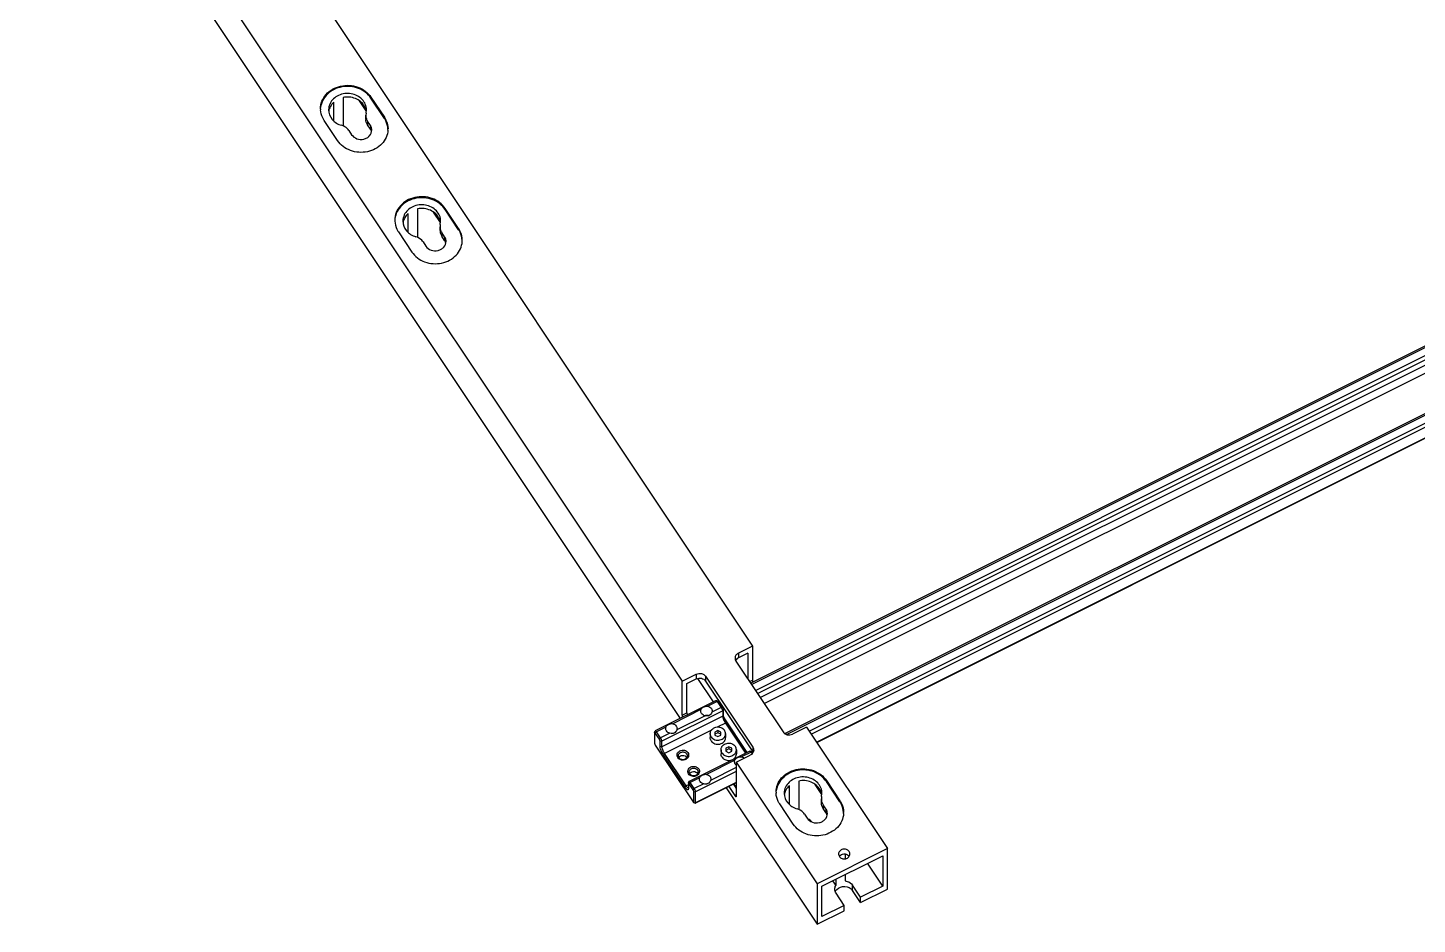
# Model space of a CAD drawing. Header units: millimetres. Extents: x 1409 to 26878, y 589 to 5187.
# Drawn here: x 4952.1 to 5209.5, y 1144.1 to 1310 of the extents above; entities that cross this region are included whole.
import ezdxf

# ---------------------------------------------------------------- set-up
doc = ezdxf.new("R2010")
doc.units = ezdxf.units.MM
doc.layers.add('02___PRT_ALL_AXES', color=7, linetype='Continuous')

msp = doc.modelspace()

# ---------------------------------------------------------------- linework, layer by layer
at = {"color": 7, "linetype": 'Continuous'}
for p, q in [((4966.9557, 1374.6153), (5086.3307, 1195.5528)), ((4953.9653, 1368.1201), (5073.3403, 1189.0576)), ((4952.1198, 1363.3884), (5072.9358, 1182.1644)), ((5085.9956, 1188.6943), (5325.1146, 1308.2538)), ((5087.2751, 1186.775), (5326.3382, 1306.3066)), ((5087.7751, 1186.025), (5326.3382, 1305.3066)), ((5088.5251, 1184.9), (5324.2531, 1302.764)), ((5010.5245, 1297.1288), (5010.5245, 1291.8564)), ((5015.6657, 1297.2203), (5015.6657, 1297.0203)), ((5015.6657, 1297.2203), (5018.1657, 1293.4703)), ((5018.1657, 1293.2703), (5015.6657, 1297.0203)), ((5092.3216, 1179.3573), (5331.3646, 1298.8788)), ((5008.7924, 1292.8319), (5008.7924, 1296.2628)), ((5014.7854, 1294.6387), (5013.5527, 1296.4878)), ((5014.7664, 1294.2556), (5014.8349, 1294.8552)), ((5097.2057, 1179.2403), (5328.8585, 1295.0667)), ((5009.5054, 1289.1402), (5007.0054, 1292.8902)), ((5014.7664, 1294.2556), (5014.717, 1293.8273)), ((5014.717, 1293.1523), (5014.717, 1293.8273)), ((5015.5676, 1291.9713), (5015.0519, 1292.7448)), ((5015.0519, 1292.7448), (5015.0519, 1292.0698)), ((5015.5676, 1291.2963), (5015.0519, 1292.0698)), ((5015.5676, 1291.9713), (5015.5676, 1291.2963)), ((5018.1657, 1293.4703), (5018.1657, 1293.2703)), ((5098.2057, 1177.7403), (5328.8585, 1293.0667)), ((5098.2352, 1177.6961), (5328.8585, 1293.0077)), ((5011.5878, 1291.0127), (5012.1035, 1290.2392)), ((5024.2745, 1276.5038), (5024.2745, 1271.2314)), ((5029.4157, 1276.5953), (5029.4157, 1276.3953)), ((5031.9157, 1272.8453), (5029.4157, 1276.5953)), ((5031.9157, 1272.6453), (5029.4157, 1276.3953)), ((5022.5424, 1272.2069), (5022.5424, 1275.6378)), ((5028.5565, 1273.9821), (5027.2895, 1275.8827)), ((5028.5164, 1273.6306), (5028.5849, 1274.2302)), ((5020.7554, 1272.2652), (5023.2554, 1268.5152)), ((5028.5164, 1273.6306), (5028.467, 1273.2023)), ((5028.467, 1272.5273), (5028.467, 1273.2023)), ((5029.3176, 1271.3463), (5028.8019, 1272.1198)), ((5028.8019, 1272.1198), (5028.8019, 1271.4448)), ((5029.3176, 1270.6713), (5028.8019, 1271.4448)), ((5029.3176, 1271.3463), (5029.3176, 1270.6713)), ((5031.9157, 1272.8453), (5031.9157, 1272.6453)), ((5025.3378, 1270.3877), (5025.8535, 1269.6142)), ((5086.3307, 1195.5528), (5083.7326, 1194.2538)), ((5083.7326, 1194.2538), (5083.7326, 1193.3788)), ((5085.4647, 1194.2448), (5083.7326, 1193.3788)), ((5085.4647, 1194.2448), (5085.4647, 1189.4906)), ((5086.3307, 1195.5528), (5086.3307, 1189.2278)), ((5083.2751, 1192.775), (5092.0251, 1179.65)), ((5073.3403, 1189.0576), (5075.9384, 1190.3567)), ((5073.3403, 1182.7326), (5073.3403, 1189.0576)), ((5074.2064, 1188.6156), (5075.9384, 1189.4817)), ((5075.9384, 1190.3567), (5075.9384, 1189.4817)), ((5076.1821, 1189.5533), (5079.065, 1185.229)), ((5077.6459, 1189.9604), (5086.3959, 1176.8354)), ((5077.6459, 1189.9604), (5077.6459, 1189.0854)), ((5077.6459, 1189.0854), (5086.3959, 1175.9604)), ((5085.8126, 1188.9688), (5086.3307, 1189.2278)), ((5074.2064, 1183.1656), (5074.2064, 1188.6156)), ((5079.5964, 1185.4947), (5068.338, 1179.8655)), ((5079.82, 1185.2975), (5078.0748, 1184.4249)), ((5080.57, 1184.1725), (5078.8248, 1183.2999)), ((5079.9429, 1185.3789), (5079.6328, 1185.4939)), ((5080.0365, 1185.2807), (5079.82, 1185.2975)), ((5079.82, 1185.2975), (5080.57, 1184.1725)), ((5080.0365, 1185.2807), (5080.7865, 1184.1557)), ((5080.7865, 1184.1557), (5080.57, 1184.1725)), ((5080.9115, 1183.8432), (5080.82, 1183.5475)), ((5080.9115, 1183.8432), (5080.9115, 1182.8432)), ((5080.82, 1183.5475), (5069.5617, 1177.9183)), ((5080.82, 1182.5475), (5069.5617, 1176.9183)), ((5073.3403, 1182.7326), (5074.2064, 1183.1656)), ((5074.2778, 1182.8834), (5074.3019, 1182.8474)), ((5081.32, 1181.2975), (5079.8919, 1180.5834)), ((5080.82, 1183.5475), (5080.82, 1182.5475)), ((5080.9115, 1182.8432), (5080.82, 1182.5475)), ((5081.047, 1182.256), (5085.315, 1175.854)), ((5081.5365, 1181.2807), (5081.32, 1181.2975)), ((5081.32, 1181.2975), (5085.0405, 1175.7167)), ((5081.5365, 1181.2807), (5085.1945, 1175.7937)), ((5068.2227, 1179.5188), (5068.2201, 1179.4975)), ((5068.2201, 1179.4975), (5068.2201, 1177.4975)), ((5068.2227, 1179.5188), (5068.3168, 1179.8359)), ((5068.3451, 1179.435), (5068.5617, 1179.6683)), ((5069.0951, 1178.31), (5068.3451, 1179.435)), ((5070.3068, 1180.5409), (5068.5617, 1179.6683)), ((5069.3117, 1178.5433), (5068.5617, 1179.6683)), ((5071.0568, 1179.4159), (5069.3117, 1178.5433)), ((5078.7349, 1180.0049), (5070.0617, 1175.6683)), ((5079.9384, 1179.9153), (5079.3798, 1179.636)), ((5079.3798, 1179.636), (5079.3798, 1179.0774)), ((5079.9384, 1179.5153), (5079.3798, 1179.236)), ((5079.3798, 1179.0774), (5079.9384, 1178.7981)), ((5080.497, 1179.636), (5079.9384, 1179.9153)), ((5079.9384, 1179.9153), (5079.9384, 1179.5153)), ((5080.497, 1179.236), (5079.9384, 1179.5153)), ((5079.9384, 1178.7981), (5080.497, 1179.0774)), ((5080.497, 1179.0774), (5080.497, 1179.636)), ((5096.3307, 1180.5528), (5093.7326, 1179.2538)), ((5096.3307, 1180.5528), (5111.3307, 1158.0528)), ((5068.3451, 1177.185), (5075.3451, 1166.685)), ((5069.0951, 1178.31), (5069.3117, 1178.5433)), ((5069.2201, 1177.9975), (5069.5617, 1177.9183)), ((5069.2201, 1176.9975), (5069.2201, 1177.9975)), ((5069.2201, 1176.9975), (5069.5617, 1176.9183)), ((5069.5617, 1176.9183), (5069.5617, 1177.9183)), ((5085.8464, 1176.1197), (5074.588, 1170.4905)), ((5081.9384, 1176.9153), (5081.3798, 1176.636)), ((5081.3798, 1176.636), (5081.3798, 1176.0774)), ((5081.9384, 1176.5153), (5081.3798, 1176.236)), ((5081.3798, 1176.0774), (5081.9384, 1175.7981)), ((5082.497, 1176.636), (5081.9384, 1176.9153)), ((5081.9384, 1176.9153), (5081.9384, 1176.5153)), ((5082.497, 1176.236), (5081.9384, 1176.5153)), ((5081.9384, 1175.7981), (5082.497, 1176.0774)), ((5082.497, 1176.0774), (5082.497, 1176.636)), ((5086.1929, 1176.0039), (5085.8828, 1176.1189)), ((5086.3959, 1176.8354), (5086.3959, 1175.9604)), ((5069.8451, 1175.435), (5070.0617, 1175.6683)), ((5073.8451, 1169.435), (5069.8451, 1175.435)), ((5074.0617, 1169.6683), (5070.0617, 1175.6683)), ((5083.3403, 1174.0576), (5085.9384, 1175.3567)), ((5083.3403, 1174.0576), (5098.3403, 1151.5576)), ((5083.3403, 1174.0576), (5083.3403, 1167.7326)), ((5086.07, 1175.9225), (5084.3248, 1175.0499)), ((5086.2865, 1175.9057), (5086.07, 1175.9225)), ((5086.07, 1175.9225), (5086.2762, 1175.6132)), ((5086.2865, 1175.9057), (5086.3796, 1175.766)), ((5076.5568, 1171.1659), (5074.8117, 1170.2933)), ((5083.3403, 1172.3076), (5075.8117, 1168.5433)), ((5073.8451, 1169.435), (5074.0617, 1169.6683)), ((5074.4701, 1169.8725), (5074.0617, 1169.6683)), ((5074.4701, 1169.1225), (5074.4574, 1169.016)), ((5074.4727, 1170.1438), (5074.4701, 1170.1225)), ((5074.4701, 1170.1225), (5074.4701, 1169.1225)), ((5074.4727, 1170.1438), (5074.5668, 1170.4609)), ((5074.5951, 1170.06), (5074.8117, 1170.2933)), ((5075.3451, 1168.935), (5074.5951, 1170.06)), ((5075.5617, 1169.1683), (5074.8117, 1170.2933)), ((5075.3451, 1168.935), (5075.5617, 1169.1683)), ((5075.4701, 1168.6225), (5075.8117, 1168.5433)), ((5075.4701, 1166.6225), (5075.4701, 1168.6225)), ((5077.3068, 1170.0409), (5075.5617, 1169.1683)), ((5083.3403, 1170.2486), (5075.7853, 1166.4711)), ((5083.3403, 1170.3076), (5075.8117, 1166.5433)), ((5075.8117, 1166.5433), (5075.8117, 1168.5433)), ((5081.4948, 1169.3259), (5098.3403, 1144.0576)), ((5081.9573, 1169.5571), (5083.0903, 1167.8576)), ((5082.8234, 1169.9901), (5083.3403, 1169.2147)), ((5082.8609, 1170.0089), (5083.3403, 1169.2897)), ((5093.1674, 1166.2694), (5093.1674, 1169.7003)), ((5094.8995, 1170.5663), (5094.8995, 1165.2939)), ((5099.1604, 1168.0762), (5097.9277, 1169.9253)), ((5075.4387, 1166.5868), (5075.7488, 1166.4718)), ((5075.4701, 1166.6225), (5075.8117, 1166.5433)), ((5083.3403, 1167.9826), (5083.0903, 1167.8576)), ((5083.3403, 1167.7326), (5083.3139, 1167.6605)), ((5111.3307, 1158.0528), (5098.3403, 1151.5576)), ((5111.3307, 1150.5528), (5111.3307, 1158.0528)), ((5099.2064, 1151.1156), (5110.4647, 1156.7448)), ((5103.4835, 1157.0786), (5103.4835, 1156.1758)), ((5110.4647, 1156.7448), (5110.4647, 1151.1198)), ((5103.4835, 1153.2542), (5103.4835, 1152.0653)), ((5110.4647, 1151.1198), (5107.6522, 1155.3386)), ((5098.3403, 1151.5576), (5098.3403, 1144.0576)), ((5099.2064, 1145.4906), (5099.2064, 1151.1156)), ((5101.157, 1152.091), (5101.7514, 1151.1993)), ((5101.7514, 1152.3882), (5101.7514, 1151.1993)), ((5106.3511, 1149.063), (5104.8511, 1151.313)), ((5104.8511, 1150.313), (5104.8511, 1151.313)), ((5106.3511, 1148.063), (5104.8511, 1150.313)), ((5110.4647, 1151.1198), (5106.3511, 1149.063)), ((5106.3511, 1148.063), (5111.3307, 1150.5528)), ((5103.32, 1147.5475), (5101.82, 1149.7975)), ((5106.3511, 1148.063), (5106.3511, 1149.063)), ((5098.3403, 1144.0576), (5103.32, 1146.5475)), ((5103.32, 1147.5475), (5099.2064, 1145.4906)), ((5103.32, 1146.5475), (5103.32, 1147.5475))]:
    msp.add_line(p, q, dxfattribs=at)
for centre, radius, start, end in [((5010.0871, 1295.0554), 3.7516, 180.003287, 183.016956), ((5012.1862, 1294.1784), 2.6494, 8.889045, 14.040323), ((5016.5901, 1293.1517), 1.8731, 179.980062, 182.732276), ((5014.202, 1290.3854), 1.6414, 23.795461, 33.70389), ((5014.2662, 1290.4134), 1.5715, 13.076667, 23.804619), ((5014.3286, 1291.1049), 1.507, 0.011071, 11.524019), ((5015.0962, 1291.305), 3.7394, 356.835615, 0.002692), ((5023.8371, 1274.4304), 3.7515, 180.003267, 183.016924), ((5024.2376, 1273.553), 2.6521, 167.82109, 171.30069), ((5025.8459, 1273.5292), 2.7428, 14.274516, 24.412006), ((5025.9247, 1273.5507), 2.6612, 7.76976, 14.243814), ((5027.952, 1269.7604), 1.6414, 23.795461, 33.70389), ((5028.0162, 1269.7884), 1.5715, 13.076667, 23.804619), ((5028.0786, 1270.4799), 1.507, 0.011071, 11.524019), ((5028.8462, 1270.6801), 3.7393, 356.844115, 0.002678), ((5085.5412, 1175.3905), 1.0274, 27.733224, 33.692943)]:
    msp.add_arc(centre, radius, start, end, dxfattribs=at)
for points, knots in [([(5006.3355, 1295.0552), (5006.3355, 1295.5275), (5006.523, 1296.4962), (5007.3211, 1297.7654), (5008.5372, 1298.7364), (5010.5315, 1299.5076), (5013.2857, 1299.3804), (5015.1045, 1298.0619), (5015.6657, 1297.2203)], [0, 0, 0, 0, 0.11565564, 0.23499568, 0.35995321, 0.49005656, 0.75229482, 1, 1, 1, 1]), ([(5015.6657, 1297.0203), (5015.1272, 1297.828), (5013.4076, 1299.1113), (5010.7764, 1299.3213), (5008.8202, 1298.6795), (5007.5825, 1297.8236), (5006.7035, 1296.6708), (5006.418, 1295.7611), (5006.3629, 1295.3078)], [0, 0, 0, 0, 0.24653851, 0.50779566, 0.63809011, 0.76380072, 0.88403199, 1, 1, 1, 1]), ([(5014.8353, 1294.8552), (5014.8354, 1295.2027), (5014.6896, 1295.9166), (5013.8594, 1297.1627), (5012.0237, 1298.063), (5009.645, 1297.7813), (5008.4154, 1296.672), (5008.1009, 1296.0129)], [0, 0, 0, 0, 0.11655664, 0.23706959, 0.49198153, 0.75502911, 1, 1, 1, 1]), ([(5014.4576, 1295.5502), (5014.0954, 1296.1691), (5012.8418, 1297.1701), (5011.2725, 1297.2831), (5010.5245, 1297.1288)], [0, 0, 0, 0, 0.48425247, 1, 1, 1, 1]), ([(5007.0054, 1292.8902), (5006.9068, 1293.0381), (5006.5568, 1293.6415), (5006.368, 1294.3395), (5006.3407, 1294.858)], [0, 0, 0, 0, 0.25508366, 1, 1, 1, 1]), ([(5007.8356, 1294.8552), (5007.8358, 1294.2261), (5008.3574, 1292.8879), (5009.5639, 1292.1733), (5010.2197, 1291.9823)], [0, 0, 0, 0, 0.47944173, 1, 1, 1, 1]), ([(5011.5878, 1291.0127), (5011.5117, 1291.1269), (5011.1528, 1291.5671), (5010.631, 1291.8625), (5010.2197, 1291.9823)], [0, 0, 0, 0, 0.24261174, 1, 1, 1, 1]), ([(5018.1657, 1293.4703), (5018.2736, 1293.3084), (5018.6524, 1292.6468), (5018.8355, 1291.8722), (5018.8355, 1291.3052)], [0, 0, 0, 0, 0.25553988, 1, 1, 1, 1]), ([(5018.8303, 1291.3031), (5018.8029, 1291.8215), (5018.6139, 1292.5192), (5018.2642, 1293.1225), (5018.1657, 1293.2703)], [0, 0, 0, 0, 0.74504725, 1, 1, 1, 1]), ([(5018.8298, 1291.0986), (5018.8042, 1290.6343), (5018.5706, 1289.6915), (5017.7335, 1288.4751), (5016.5061, 1287.5569), (5014.5279, 1286.8455), (5011.8296, 1287.0113), (5010.0562, 1288.314), (5009.5054, 1289.1402)], [0, 0, 0, 0, 0.11576306, 0.23549866, 0.36080742, 0.49101129, 0.75282248, 1, 1, 1, 1]), ([(5012.1035, 1290.2392), (5012.3279, 1289.9025), (5013.0555, 1289.3753), (5014.1572, 1289.3235), (5014.9549, 1289.6342), (5015.5864, 1290.1305), (5015.8355, 1290.7278), (5015.8355, 1291.1052)], [0, 0, 0, 0, 0.24869238, 0.51195581, 0.64256657, 0.76800981, 1, 1, 1, 1]), ([(5029.4157, 1276.5953), (5028.8545, 1277.4369), (5027.0357, 1278.7554), (5024.2815, 1278.8826), (5022.2872, 1278.1114), (5021.0711, 1277.1404), (5020.273, 1275.8712), (5020.0855, 1274.9025), (5020.0855, 1274.4302)], [0, 0, 0, 0, 0.24770621, 0.5099451, 0.64004793, 0.76500504, 0.88434469, 1, 1, 1, 1]), ([(5029.4157, 1276.3953), (5028.8772, 1277.203), (5027.1576, 1278.4863), (5024.5264, 1278.6963), (5022.5702, 1278.0545), (5021.3325, 1277.1986), (5020.4535, 1276.0458), (5020.168, 1275.1361), (5020.1129, 1274.6828)], [0, 0, 0, 0, 0.24653851, 0.50779566, 0.63809011, 0.76380072, 0.88403199, 1, 1, 1, 1]), ([(5028.5853, 1274.2302), (5028.5854, 1274.5777), (5028.4396, 1275.2916), (5027.6094, 1276.5377), (5025.7737, 1277.438), (5023.395, 1277.1563), (5022.1654, 1276.047), (5021.8509, 1275.3879)], [0, 0, 0, 0, 0.11655664, 0.23706959, 0.49198153, 0.75502911, 1, 1, 1, 1]), ([(5028.3435, 1274.6628), (5028.0304, 1275.3533), (5026.7537, 1276.5208), (5025.0729, 1276.6685), (5024.2745, 1276.5038)], [0, 0, 0, 0, 0.48187108, 1, 1, 1, 1]), ([(5020.0907, 1274.233), (5020.118, 1273.7145), (5020.3068, 1273.0165), (5020.6568, 1272.4131), (5020.7554, 1272.2652)], [0, 0, 0, 0, 0.74491588, 1, 1, 1, 1]), ([(5021.5856, 1274.2302), (5021.5858, 1273.6011), (5022.1074, 1272.2629), (5023.3139, 1271.5483), (5023.9697, 1271.3573)], [0, 0, 0, 0, 0.47944173, 1, 1, 1, 1]), ([(5025.3378, 1270.3877), (5025.2617, 1270.5019), (5024.9028, 1270.9421), (5024.381, 1271.2375), (5023.9697, 1271.3573)], [0, 0, 0, 0, 0.24261174, 1, 1, 1, 1]), ([(5032.5855, 1270.6802), (5032.5855, 1271.2472), (5032.4024, 1272.0218), (5032.0236, 1272.6834), (5031.9157, 1272.8453)], [0, 0, 0, 0, 0.74445986, 1, 1, 1, 1]), ([(5032.5803, 1270.6781), (5032.5529, 1271.1965), (5032.3639, 1271.8942), (5032.0142, 1272.4975), (5031.9157, 1272.6453)], [0, 0, 0, 0, 0.74504725, 1, 1, 1, 1]), ([(5023.2554, 1268.5152), (5023.8062, 1267.689), (5025.5797, 1266.3862), (5028.2783, 1266.2205), (5030.2564, 1266.9321), (5031.4838, 1267.8504), (5032.3208, 1269.067), (5032.5543, 1270.0099), (5032.5799, 1270.4742)], [0, 0, 0, 0, 0.24718032, 0.5089923, 0.63919567, 0.76450324, 0.88423752, 1, 1, 1, 1]), ([(5025.8535, 1269.6142), (5026.0779, 1269.2775), (5026.8055, 1268.7503), (5027.9072, 1268.6985), (5028.7049, 1269.0092), (5029.3364, 1269.5055), (5029.5855, 1270.1028), (5029.5855, 1270.4802)], [0, 0, 0, 0, 0.24869238, 0.51195581, 0.64256657, 0.76800981, 1, 1, 1, 1]), ([(5083.7326, 1194.2538), (5083.5521, 1194.1635), (5083.2348, 1193.9025), (5083.1077, 1193.5051), (5083.1077, 1193.3163)], [0, 0, 0, 0, 0.51664078, 1, 1, 1, 1]), ([(5075.9384, 1190.3567), (5076.223, 1190.499), (5076.8945, 1190.5803), (5077.4774, 1190.2132), (5077.6459, 1189.9604)], [0, 0, 0, 0, 0.51161741, 1, 1, 1, 1]), ([(5075.9384, 1189.4817), (5076.223, 1189.624), (5076.8945, 1189.7053), (5077.4774, 1189.3382), (5077.6459, 1189.0854)], [0, 0, 0, 0, 0.51161741, 1, 1, 1, 1]), ([(5086.3307, 1189.2278), (5086.3307, 1189.2072), (5086.3438, 1189.0971), (5086.3821, 1188.992), (5086.417, 1188.9094)], [0, 0, 0, 0, 0.18677013, 1, 1, 1, 1]), ([(5079.5964, 1185.4947), (5079.5988, 1185.4959), (5079.6107, 1185.4999), (5079.6238, 1185.4973), (5079.6328, 1185.4939)], [0, 0, 0, 0, 0.22159768, 1, 1, 1, 1]), ([(5079.6328, 1185.4939), (5079.6469, 1185.4887), (5079.6773, 1185.4688), (5079.7435, 1185.4058), (5079.7891, 1185.3438), (5079.82, 1185.2975)], [0, 0, 0, 0, 0.1648311, 0.3902179, 1, 1, 1, 1]), ([(5079.9429, 1185.3789), (5079.9595, 1185.3728), (5079.9939, 1185.3398), (5080.021, 1185.3039), (5080.0365, 1185.2807)], [0, 0, 0, 0, 0.38886283, 1, 1, 1, 1]), ([(5080.57, 1184.1725), (5080.6406, 1184.0666), (5080.7263, 1183.9011), (5080.8001, 1183.6876), (5080.82, 1183.5893), (5080.82, 1183.5475)], [0, 0, 0, 0, 0.56256304, 0.81481242, 1, 1, 1, 1]), ([(5080.7865, 1184.1557), (5080.8218, 1184.1028), (5080.8646, 1184.0201), (5080.9016, 1183.9133), (5080.9115, 1183.8642), (5080.9115, 1183.8432)], [0, 0, 0, 0, 0.56255272, 0.81480658, 1, 1, 1, 1]), ([(5073.4266, 1182.4142), (5073.4136, 1182.4451), (5073.3744, 1182.5475), (5073.3403, 1182.6559), (5073.3403, 1182.7326)], [0, 0, 0, 0, 0.30405235, 1, 1, 1, 1]), ([(5074.2064, 1183.1656), (5074.2064, 1183.1472), (5074.2167, 1183.05), (5074.2487, 1182.9568), (5074.2778, 1182.8834)], [0, 0, 0, 0, 0.18933976, 1, 1, 1, 1]), ([(5077.4081, 1182.7109), (5077.5468, 1182.7641), (5077.8478, 1182.8141), (5078.1455, 1182.7466), (5078.2801, 1182.6851)], [0, 0, 0, 0, 0.50095197, 1, 1, 1, 1]), ([(5077.5763, 1182.6604), (5077.6647, 1182.6859), (5077.8504, 1182.7078), (5078.0337, 1182.6703), (5078.119, 1182.6373)], [0, 0, 0, 0, 0.50111566, 1, 1, 1, 1]), ([(5080.82, 1182.5475), (5080.82, 1182.51), (5080.8287, 1182.4261), (5080.8709, 1182.2324), (5080.9665, 1181.9579), (5081.1218, 1181.6229), (5081.2502, 1181.4021), (5081.32, 1181.2975)], [0, 0, 0, 0, 0.08269689, 0.18531458, 0.43731644, 0.72236847, 1, 1, 1, 1]), ([(5080.9115, 1182.8432), (5080.9115, 1182.7964), (5080.9224, 1182.6916), (5080.9751, 1182.4494), (5081.0947, 1182.1063), (5081.2887, 1181.6875), (5081.4493, 1181.4115), (5081.5365, 1181.2807)], [0, 0, 0, 0, 0.08270284, 0.18530912, 0.43731552, 0.72237592, 1, 1, 1, 1]), ([(5068.3451, 1179.435), (5068.3323, 1179.4544), (5068.3085, 1179.4866), (5068.276, 1179.5201), (5068.2527, 1179.5337), (5068.2388, 1179.5367), (5068.2272, 1179.5306), (5068.2239, 1179.523), (5068.2227, 1179.5188)], [0, 0, 0, 0, 0.40023497, 0.69190619, 0.79163294, 0.86451595, 0.92584165, 1, 1, 1, 1]), ([(5068.338, 1179.8655), (5068.3356, 1179.8643), (5068.3252, 1179.8572), (5068.3195, 1179.8451), (5068.3168, 1179.8359)], [0, 0, 0, 0, 0.22151889, 1, 1, 1, 1]), ([(5068.5617, 1179.6683), (5068.5403, 1179.7003), (5068.4997, 1179.7563), (5068.4454, 1179.8167), (5068.4044, 1179.8494), (5068.3753, 1179.8667), (5068.3497, 1179.8713), (5068.338, 1179.8655)], [0, 0, 0, 0, 0.37145827, 0.66745946, 0.78221842, 0.87410572, 1, 1, 1, 1]), ([(5092.0251, 1179.65), (5092.1936, 1179.3973), (5092.7765, 1179.0301), (5093.448, 1179.1115), (5093.7326, 1179.2538)], [0, 0, 0, 0, 0.48838259, 1, 1, 1, 1]), ([(5068.2201, 1177.4975), (5068.2201, 1177.4766), (5068.2301, 1177.4274), (5068.267, 1177.3207), (5068.3098, 1177.238), (5068.3451, 1177.185)], [0, 0, 0, 0, 0.18519342, 0.43744728, 1, 1, 1, 1]), ([(5069.2201, 1177.9975), (5069.2201, 1178.0185), (5069.2102, 1178.0676), (5069.1733, 1178.1744), (5069.1304, 1178.2571), (5069.0951, 1178.31)], [0, 0, 0, 0, 0.18519342, 0.43744728, 1, 1, 1, 1]), ([(5069.8451, 1175.435), (5069.758, 1175.5658), (5069.5974, 1175.8418), (5069.4033, 1176.2606), (5069.2838, 1176.6038), (5069.231, 1176.8459), (5069.2201, 1176.9507), (5069.2201, 1176.9975)], [0, 0, 0, 0, 0.27762408, 0.56268448, 0.81469088, 0.91729716, 1, 1, 1, 1]), ([(5069.5617, 1177.9183), (5069.5617, 1177.9602), (5069.5418, 1178.0585), (5069.468, 1178.272), (5069.3822, 1178.4374), (5069.3117, 1178.5433)], [0, 0, 0, 0, 0.18518758, 0.43743696, 1, 1, 1, 1]), ([(5070.0617, 1175.6683), (5069.9919, 1175.7729), (5069.8634, 1175.9937), (5069.7082, 1176.3288), (5069.6125, 1176.6033), (5069.5704, 1176.797), (5069.5617, 1176.8808), (5069.5617, 1176.9183)], [0, 0, 0, 0, 0.27763153, 0.56268356, 0.81468542, 0.91730311, 1, 1, 1, 1]), ([(5072.5122, 1174.8936), (5072.4439, 1174.9961), (5072.3491, 1175.2314), (5072.379, 1175.6124), (5072.5757, 1175.9491), (5072.9005, 1176.1901), (5073.302, 1176.3058), (5073.7234, 1176.2823), (5074.1052, 1176.123), (5074.3023, 1175.9324), (5074.3742, 1175.8246)], [0, 0, 0, 0, 0.11785597, 0.23381384, 0.35340791, 0.47972946, 0.61179171, 0.74552192, 0.87601051, 1, 1, 1, 1]), ([(5085.8464, 1176.1197), (5085.8488, 1176.1209), (5085.8607, 1176.1249), (5085.8738, 1176.1223), (5085.8828, 1176.1189)], [0, 0, 0, 0, 0.22159768, 1, 1, 1, 1]), ([(5085.8828, 1176.1189), (5085.8969, 1176.1137), (5085.9273, 1176.0938), (5085.9935, 1176.0308), (5086.0391, 1175.9688), (5086.07, 1175.9225)], [0, 0, 0, 0, 0.1648311, 0.3902179, 1, 1, 1, 1]), ([(5074.3742, 1175.8246), (5074.4425, 1175.7221), (5074.5374, 1175.4867), (5074.5075, 1175.1058), (5074.3108, 1174.769), (5073.986, 1174.528), (5073.5844, 1174.4123), (5073.163, 1174.4359), (5072.7812, 1174.5951), (5072.5841, 1174.7858), (5072.5122, 1174.8936)], [0, 0, 0, 0, 0.11785597, 0.23381384, 0.35340791, 0.47972946, 0.61179171, 0.74552192, 0.87601051, 1, 1, 1, 1]), ([(5072.6182, 1175.2341), (5072.6182, 1175.312), (5072.6491, 1175.4718), (5072.7809, 1175.6813), (5072.9814, 1175.8414), (5073.2287, 1175.937), (5073.4974, 1175.9597), (5073.7608, 1175.9072), (5073.9921, 1175.7846), (5074.1119, 1175.6601), (5074.1577, 1175.5913)], [0, 0, 0, 0, 0.11498833, 0.23363351, 0.35786414, 0.4872103, 0.61924342, 0.75058026, 0.87807372, 1, 1, 1, 1]), ([(5072.7287, 1174.8768), (5072.6934, 1174.9298), (5072.6376, 1175.045), (5072.6182, 1175.1717), (5072.6182, 1175.2341)], [0, 0, 0, 0, 0.5052831, 1, 1, 1, 1]), ([(5074.2682, 1175.2341), (5074.2682, 1175.1561), (5074.2373, 1174.9963), (5074.1056, 1174.7869), (5073.905, 1174.6267), (5073.6578, 1174.5311), (5073.389, 1174.5085), (5073.1257, 1174.561), (5072.8944, 1174.6835), (5072.7746, 1174.8081), (5072.7287, 1174.8768)], [0, 0, 0, 0, 0.11498833, 0.23363351, 0.35786414, 0.4872103, 0.61924342, 0.75058026, 0.87807372, 1, 1, 1, 1]), ([(5074.1577, 1175.5913), (5074.193, 1175.5383), (5074.2488, 1175.4231), (5074.2682, 1175.2964), (5074.2682, 1175.2341)], [0, 0, 0, 0, 0.5052831, 1, 1, 1, 1]), ([(5086.1929, 1176.0039), (5086.2095, 1175.9978), (5086.2439, 1175.9648), (5086.271, 1175.9289), (5086.2865, 1175.9057)], [0, 0, 0, 0, 0.38886283, 1, 1, 1, 1]), ([(5074.5122, 1171.8936), (5074.4439, 1171.9961), (5074.3491, 1172.2314), (5074.379, 1172.6124), (5074.5757, 1172.9491), (5074.9005, 1173.1901), (5075.302, 1173.3058), (5075.7234, 1173.2823), (5076.1052, 1173.123), (5076.3023, 1172.9324), (5076.3742, 1172.8246)], [0, 0, 0, 0, 0.11785597, 0.23381384, 0.35340791, 0.47972946, 0.61179171, 0.74552192, 0.87601051, 1, 1, 1, 1]), ([(5076.3742, 1172.8246), (5076.4425, 1172.7221), (5076.5374, 1172.4867), (5076.5075, 1172.1058), (5076.3108, 1171.769), (5075.986, 1171.528), (5075.5844, 1171.4123), (5075.163, 1171.4359), (5074.7812, 1171.5951), (5074.5841, 1171.7858), (5074.5122, 1171.8936)], [0, 0, 0, 0, 0.11785597, 0.23381384, 0.35340791, 0.47972946, 0.61179171, 0.74552192, 0.87601051, 1, 1, 1, 1]), ([(5074.6182, 1172.2341), (5074.6182, 1172.312), (5074.6491, 1172.4718), (5074.7809, 1172.6813), (5074.9814, 1172.8414), (5075.2287, 1172.937), (5075.4974, 1172.9597), (5075.7608, 1172.9072), (5075.9921, 1172.7846), (5076.1119, 1172.6601), (5076.1577, 1172.5913)], [0, 0, 0, 0, 0.11498833, 0.23363351, 0.35786414, 0.4872103, 0.61924342, 0.75058026, 0.87807372, 1, 1, 1, 1]), ([(5074.7287, 1171.8768), (5074.6934, 1171.9298), (5074.6376, 1172.045), (5074.6182, 1172.1717), (5074.6182, 1172.2341)], [0, 0, 0, 0, 0.5052831, 1, 1, 1, 1]), ([(5076.2682, 1172.2341), (5076.2682, 1172.1561), (5076.2373, 1171.9963), (5076.1056, 1171.7869), (5075.905, 1171.6267), (5075.6578, 1171.5311), (5075.389, 1171.5085), (5075.1257, 1171.561), (5074.8944, 1171.6835), (5074.7746, 1171.8081), (5074.7287, 1171.8768)], [0, 0, 0, 0, 0.11498833, 0.23363351, 0.35786414, 0.4872103, 0.61924342, 0.75058026, 0.87807372, 1, 1, 1, 1]), ([(5076.1577, 1172.5913), (5076.193, 1172.5383), (5076.2488, 1172.4231), (5076.2682, 1172.2964), (5076.2682, 1172.2341)], [0, 0, 0, 0, 0.5052831, 1, 1, 1, 1]), ([(5074.4574, 1169.016), (5074.4513, 1168.9954), (5074.438, 1168.966), (5074.4063, 1168.9412), (5074.368, 1168.9293), (5074.3074, 1168.9413), (5074.2311, 1168.986), (5074.1438, 1169.0596), (5074.006, 1169.2062), (5073.9096, 1169.3384), (5073.8451, 1169.435)], [0, 0, 0, 0, 0.07394869, 0.10510534, 0.13608759, 0.20885355, 0.30844402, 0.43916521, 0.60030235, 1, 1, 1, 1]), ([(5074.4721, 1169.2671), (5074.4436, 1169.2689), (5074.3767, 1169.3016), (5074.2812, 1169.385), (5074.1713, 1169.5111), (5074.0992, 1169.612), (5074.0617, 1169.6683)], [0, 0, 0, 0, 0.14608604, 0.36418795, 0.65284206, 1, 1, 1, 1]), ([(5074.5951, 1170.06), (5074.5823, 1170.0794), (5074.5585, 1170.1116), (5074.526, 1170.1451), (5074.5027, 1170.1587), (5074.4888, 1170.1617), (5074.4772, 1170.1556), (5074.4739, 1170.148), (5074.4727, 1170.1438)], [0, 0, 0, 0, 0.40023497, 0.69190619, 0.79163294, 0.86451595, 0.92584165, 1, 1, 1, 1]), ([(5074.588, 1170.4905), (5074.5856, 1170.4893), (5074.5752, 1170.4822), (5074.5695, 1170.4701), (5074.5668, 1170.4609)], [0, 0, 0, 0, 0.22151889, 1, 1, 1, 1]), ([(5074.8117, 1170.2933), (5074.7903, 1170.3253), (5074.7497, 1170.3813), (5074.6954, 1170.4417), (5074.6544, 1170.4744), (5074.6253, 1170.4917), (5074.5997, 1170.4963), (5074.588, 1170.4905)], [0, 0, 0, 0, 0.37145827, 0.66745946, 0.78221842, 0.87410572, 1, 1, 1, 1]), ([(5075.4701, 1168.6225), (5075.4701, 1168.6435), (5075.4602, 1168.6926), (5075.4233, 1168.7994), (5075.3804, 1168.8821), (5075.3451, 1168.935)], [0, 0, 0, 0, 0.18519342, 0.43744728, 1, 1, 1, 1]), ([(5075.8117, 1168.5433), (5075.8117, 1168.5852), (5075.7918, 1168.6835), (5075.718, 1168.897), (5075.6322, 1169.0624), (5075.5617, 1169.1683)], [0, 0, 0, 0, 0.18518758, 0.43743696, 1, 1, 1, 1]), ([(5075.3451, 1166.685), (5075.3606, 1166.6619), (5075.3877, 1166.626), (5075.4221, 1166.593), (5075.4387, 1166.5868)], [0, 0, 0, 0, 0.61113717, 1, 1, 1, 1]), ([(5075.4387, 1166.5868), (5075.4429, 1166.5852), (5075.4516, 1166.5832), (5075.4639, 1166.5901), (5075.4693, 1166.6049), (5075.4701, 1166.616), (5075.4701, 1166.6225)], [0, 0, 0, 0, 0.23148736, 0.42504098, 0.66591527, 1, 1, 1, 1]), ([(5075.7488, 1166.4718), (5075.7522, 1166.4706), (5075.7639, 1166.4669), (5075.7775, 1166.4672), (5075.7853, 1166.4711)], [0, 0, 0, 0, 0.29339665, 1, 1, 1, 1]), ([(5075.7853, 1166.4711), (5075.7897, 1166.4733), (5075.8008, 1166.4829), (5075.8102, 1166.5089), (5075.8117, 1166.5307), (5075.8117, 1166.5433)], [0, 0, 0, 0, 0.18512306, 0.52893445, 1, 1, 1, 1]), ([(5083.3139, 1167.6605), (5083.2844, 1167.6453), (5083.1789, 1167.7278), (5083.1286, 1167.8002), (5083.0903, 1167.8576)], [0, 0, 0, 0, 0.32450668, 1, 1, 1, 1]), ([(5101.9472, 1150.4778), (5102.304, 1150.8806), (5103.4534, 1151.3182), (5104.5568, 1150.7543), (5104.8511, 1150.313)], [0, 0, 0, 0, 0.50360057, 1, 1, 1, 1]), ([(5103.4835, 1152.0653), (5103.6223, 1152.0551), (5104.1449, 1151.9645), (5104.6343, 1151.6382), (5104.8511, 1151.313)], [0, 0, 0, 0, 0.26267449, 1, 1, 1, 1])]:
    msp.add_open_spline(points, degree=3, knots=knots, dxfattribs=at)
for points in [[(5008.1009, 1296.0129), (5007.9304, 1295.6556), (5007.8354, 1295.2511), (5007.8356, 1294.8552)], [(5008.1445, 1295.4254), (5008.0041, 1295.1558), (5007.9065, 1294.859), (5007.8628, 1294.5582)], [(5008.7924, 1296.2628), (5008.5322, 1296.0244), (5008.3075, 1295.7384), (5008.1445, 1295.4254)], [(5014.7564, 1294.8211), (5014.6927, 1295.0759), (5014.5903, 1295.3235), (5014.4576, 1295.5502)], [(5014.717, 1293.8273), (5014.7169, 1293.6169), (5014.7535, 1293.4037), (5014.8225, 1293.2049)], [(5015.0519, 1292.0698), (5014.8583, 1292.3601), (5014.7358, 1292.7138), (5014.7191, 1293.0624)], [(5014.8225, 1293.2049), (5014.8787, 1293.043), (5014.9568, 1292.8874), (5015.0519, 1292.7448)], [(5015.8051, 1291.406), (5015.7643, 1291.6062), (5015.6809, 1291.8012), (5015.5676, 1291.9713)], [(5021.8509, 1275.3879), (5021.6804, 1275.0306), (5021.5854, 1274.6261), (5021.5856, 1274.2302)], [(5021.9667, 1274.9308), (5021.8181, 1274.6782), (5021.707, 1274.399), (5021.6452, 1274.1125)], [(5022.5424, 1275.6378), (5022.3183, 1275.4325), (5022.1208, 1275.1927), (5021.9667, 1274.9308)], [(5028.467, 1273.2023), (5028.4669, 1272.9919), (5028.5035, 1272.7787), (5028.5725, 1272.5799)], [(5028.467, 1272.5273), (5028.4669, 1272.3233), (5028.5013, 1272.1168), (5028.5662, 1271.9234)], [(5028.5662, 1271.9234), (5028.6228, 1271.7548), (5028.7032, 1271.5927), (5028.8019, 1271.4448)], [(5028.5725, 1272.5799), (5028.6287, 1272.418), (5028.7068, 1272.2624), (5028.8019, 1272.1198)], [(5029.5551, 1270.781), (5029.5143, 1270.9812), (5029.4309, 1271.1762), (5029.3176, 1271.3463)], [(5083.1077, 1193.3163), (5083.1076, 1193.1274), (5083.1703, 1192.9322), (5083.2751, 1192.775)], [(5083.7326, 1193.3788), (5083.5187, 1193.2718), (5083.3249, 1193.094), (5083.2156, 1192.8813)], [(5086.5634, 1176.2942), (5086.5633, 1176.0582), (5086.4617, 1175.8117), (5086.3051, 1175.6352)], [(5086.3959, 1176.8354), (5086.5007, 1176.6783), (5086.5635, 1176.483), (5086.5634, 1176.2942)], [(5086.3051, 1175.6352), (5086.2033, 1175.5203), (5086.0757, 1175.4253), (5085.9384, 1175.3567)], [(5102.4092, 1156.6081), (5102.4652, 1156.6989), (5102.5386, 1156.7804), (5102.6218, 1156.8471)], [(5102.6218, 1156.8471), (5102.7395, 1156.9417), (5102.8811, 1157.0106), (5103.027, 1157.0494)], [(5103.027, 1157.0494), (5103.3199, 1157.1273), (5103.6679, 1157.0854), (5103.9285, 1156.9306)], [(5103.9285, 1156.9306), (5104.0526, 1156.8569), (5104.1648, 1156.755), (5104.2449, 1156.6349)], [(5101.5855, 1150.5552), (5101.5855, 1150.7769), (5101.6458, 1151.0044), (5101.7514, 1151.1993)], [(5101.82, 1149.7975), (5101.6733, 1150.0175), (5101.5855, 1150.2908), (5101.5855, 1150.5552)], [(5101.6864, 1150.0622), (5101.7486, 1150.2135), (5101.8387, 1150.3554), (5101.9472, 1150.4778)]]:
    msp.add_open_spline(points, degree=3, dxfattribs=at)
at = {"layer": '02___PRT_ALL_AXES', "color": 7, "linetype": 'Continuous'}
for p, q in [((5086.1501, 1188.4625), (5322.3202, 1306.5476)), ((5086.9001, 1187.3375), (5323.0702, 1305.4226)), ((5092.6397, 1179.2073), (5328.5702, 1297.1726)), ((5096.8307, 1179.8028), (5328.8585, 1295.8167)), ((5076.802, 1183.7885), (5071.5796, 1181.1773)), ((5077.552, 1182.6635), (5072.3296, 1180.0523)), ((5078.5184, 1179.3567), (5078.5184, 1178.6067)), ((5081.3584, 1179.3567), (5081.3584, 1178.6067)), ((5080.5184, 1176.3567), (5080.5184, 1175.6067)), ((5083.3584, 1176.3567), (5083.3584, 1175.6067)), ((5083.052, 1174.4135), (5077.8296, 1171.8023)), ((5083.3403, 1173.0576), (5078.5796, 1170.6773)), ((5100.0407, 1170.6578), (5102.5407, 1166.9078)), ((5100.0407, 1170.6578), (5100.0407, 1170.4578)), ((5102.5407, 1166.7078), (5100.0407, 1170.4578)), ((5093.8804, 1162.5777), (5091.3804, 1166.3277)), ((5099.1414, 1167.6931), (5099.092, 1167.2648)), ((5099.092, 1166.5898), (5099.092, 1167.2648)), ((5099.1414, 1167.6931), (5099.2099, 1168.2927)), ((5099.9426, 1165.4088), (5099.4269, 1166.1823)), ((5099.4269, 1166.1823), (5099.4269, 1165.5073)), ((5102.5407, 1166.9078), (5102.5407, 1166.7078)), ((5095.9628, 1164.4502), (5096.4785, 1163.6767)), ((5099.9426, 1164.7338), (5099.4269, 1165.5073)), ((5099.9426, 1165.4088), (5099.9426, 1164.7338))]:
    msp.add_line(p, q, dxfattribs=at)
for centre, radius, start, end in [((5073.5862, 1174.5852), 0.6869, 29.515469, 33.694944), ((5075.5862, 1171.5852), 0.6869, 29.515469, 33.694944), ((5094.4621, 1168.4929), 3.7516, 180.003287, 183.016956), ((5100.9651, 1166.5892), 1.8731, 179.980062, 182.732276), ((5096.5612, 1167.6159), 2.6494, 8.889018, 14.040329), ((5095.8857, 1161.7902), 1.89, 42.425977, 54.018742), ((5098.577, 1163.8229), 1.6414, 23.795461, 33.70389), ((5098.6412, 1163.8509), 1.5715, 13.076667, 23.804619), ((5098.7036, 1164.5424), 1.507, 0.011071, 11.524019), ((5099.4712, 1164.7425), 3.7394, 356.835615, 0.002692)]:
    msp.add_arc(centre, radius, start, end, dxfattribs=at)
for points in [[(5076.7634, 1183.5442), (5076.7634, 1183.6266), (5076.7767, 1183.71), (5076.802, 1183.7885)], [(5078.8634, 1183.5442), (5078.8634, 1183.4617), (5078.8501, 1183.3783), (5078.8248, 1183.2999)], [(5070.2682, 1180.2966), (5070.2682, 1180.379), (5070.2816, 1180.4624), (5070.3068, 1180.5409)], [(5072.3682, 1180.2966), (5072.3682, 1180.2141), (5072.3549, 1180.1307), (5072.3296, 1180.0523)], [(5083.0134, 1174.1692), (5083.0134, 1174.2516), (5083.0267, 1174.335), (5083.052, 1174.4135)], [(5076.5182, 1170.9216), (5076.5182, 1171.004), (5076.5316, 1171.0874), (5076.5568, 1171.1659)], [(5078.6182, 1170.9216), (5078.6182, 1170.8391), (5078.6049, 1170.7557), (5078.5796, 1170.6773)], [(5092.4759, 1169.4504), (5092.3054, 1169.0931), (5092.2104, 1168.6886), (5092.2106, 1168.2927)], [(5092.5195, 1168.8629), (5092.3791, 1168.5933), (5092.2815, 1168.2965), (5092.2378, 1167.9957)], [(5093.1674, 1169.7003), (5092.9072, 1169.4619), (5092.6825, 1169.1759), (5092.5195, 1168.8629)], [(5099.1314, 1168.2586), (5099.0677, 1168.5134), (5098.9653, 1168.761), (5098.8326, 1168.9877)], [(5099.092, 1167.2648), (5099.0919, 1167.0544), (5099.1285, 1166.8412), (5099.1975, 1166.6424)], [(5099.4269, 1165.5073), (5099.2333, 1165.7976), (5099.1108, 1166.1513), (5099.0941, 1166.4999)], [(5099.1975, 1166.6424), (5099.2537, 1166.4805), (5099.3318, 1166.3249), (5099.4269, 1166.1823)], [(5096.9961, 1163.3196), (5096.8963, 1163.3922), (5096.7891, 1163.4555), (5096.6778, 1163.5087)], [(5100.1801, 1164.8435), (5100.1393, 1165.0437), (5100.0559, 1165.2387), (5099.9426, 1165.4088)], [(5102.2855, 1157.0552), (5102.2855, 1156.8966), (5102.3382, 1156.7326), (5102.4262, 1156.6006)], [(5104.3856, 1157.0552), (5104.3856, 1157.2139), (5104.3329, 1157.3779), (5104.2449, 1157.5099)]]:
    msp.add_open_spline(points, degree=3, dxfattribs=at)
for points, knots in [([(5076.802, 1183.7885), (5076.8197, 1183.8434), (5076.8687, 1183.9481), (5076.9814, 1184.0816), (5077.1238, 1184.1922), (5077.29, 1184.2865), (5077.474, 1184.366), (5077.7328, 1184.4435), (5077.9435, 1184.4541), (5078.0748, 1184.4249)], [0, 0, 0, 0, 0.11367008, 0.22467, 0.34114197, 0.46722639, 0.6003702, 0.734954, 1, 1, 1, 1]), ([(5078.0748, 1184.4249), (5078.2066, 1184.3955), (5078.4562, 1184.2938), (5078.6516, 1184.1055), (5078.7227, 1183.9988)], [0, 0, 0, 0, 0.51287971, 1, 1, 1, 1]), ([(5078.7227, 1183.9988), (5078.7677, 1183.9314), (5078.8387, 1183.7848), (5078.8634, 1183.6235), (5078.8634, 1183.5442)], [0, 0, 0, 0, 0.50529557, 1, 1, 1, 1]), ([(5070.3068, 1180.5409), (5070.3245, 1180.5958), (5070.3735, 1180.7005), (5070.4862, 1180.834), (5070.6286, 1180.9446), (5070.7948, 1181.0389), (5070.9788, 1181.1184), (5071.2376, 1181.1959), (5071.4483, 1181.2065), (5071.5796, 1181.1773)], [0, 0, 0, 0, 0.11367008, 0.22467, 0.34114197, 0.46722639, 0.6003702, 0.734954, 1, 1, 1, 1]), ([(5071.5796, 1181.1773), (5071.7114, 1181.1479), (5071.961, 1181.0462), (5072.1564, 1180.8579), (5072.2275, 1180.7512)], [0, 0, 0, 0, 0.51287971, 1, 1, 1, 1]), ([(5076.9041, 1183.0895), (5076.8591, 1183.1569), (5076.7881, 1183.3035), (5076.7634, 1183.4648), (5076.7634, 1183.5442)], [0, 0, 0, 0, 0.50529557, 1, 1, 1, 1]), ([(5077.552, 1182.6635), (5077.4202, 1182.6928), (5077.1707, 1182.7946), (5076.9752, 1182.9828), (5076.9041, 1183.0895)], [0, 0, 0, 0, 0.51287971, 1, 1, 1, 1]), ([(5078.8248, 1183.2999), (5078.7855, 1183.1779), (5078.66, 1182.9434), (5078.4057, 1182.7213), (5078.1536, 1182.6331), (5077.8862, 1182.6041), (5077.6842, 1182.6341), (5077.552, 1182.6635)], [0, 0, 0, 0, 0.242731, 0.49356152, 0.61833162, 0.74348095, 1, 1, 1, 1]), ([(5070.4089, 1179.8419), (5070.3639, 1179.9093), (5070.2929, 1180.0559), (5070.2682, 1180.2172), (5070.2682, 1180.2966)], [0, 0, 0, 0, 0.50529557, 1, 1, 1, 1]), ([(5071.0568, 1179.4159), (5070.9251, 1179.4452), (5070.6755, 1179.547), (5070.48, 1179.7352), (5070.4089, 1179.8419)], [0, 0, 0, 0, 0.51287971, 1, 1, 1, 1]), ([(5072.3296, 1180.0523), (5072.2903, 1179.9303), (5072.1648, 1179.6958), (5071.9105, 1179.4737), (5071.6584, 1179.3855), (5071.391, 1179.3565), (5071.189, 1179.3865), (5071.0568, 1179.4159)], [0, 0, 0, 0, 0.242731, 0.49356152, 0.61833162, 0.74348095, 1, 1, 1, 1]), ([(5072.2275, 1180.7512), (5072.2725, 1180.6838), (5072.3435, 1180.5372), (5072.3682, 1180.3759), (5072.3682, 1180.2966)], [0, 0, 0, 0, 0.50529557, 1, 1, 1, 1]), ([(5078.5184, 1179.3567), (5078.5184, 1179.4237), (5078.5312, 1179.5588), (5078.5883, 1179.7553), (5078.6817, 1179.9409), (5078.8523, 1180.1693), (5079.1436, 1180.4022), (5079.5691, 1180.5666), (5080.0317, 1180.6056), (5080.485, 1180.5152), (5080.8831, 1180.3042), (5081.0893, 1180.0899), (5081.1682, 1179.9715)], [0, 0, 0, 0, 0.05744116, 0.11538051, 0.17425145, 0.23437151, 0.35848231, 0.48770446, 0.61961021, 0.75082069, 0.87819904, 1, 1, 1, 1]), ([(5078.7087, 1178.7418), (5078.6479, 1178.833), (5078.5518, 1179.0312), (5078.5184, 1179.2494), (5078.5184, 1179.3567)], [0, 0, 0, 0, 0.50525533, 1, 1, 1, 1]), ([(5078.7087, 1177.9918), (5078.6479, 1178.083), (5078.5518, 1178.2812), (5078.5184, 1178.4994), (5078.5184, 1178.6067)], [0, 0, 0, 0, 0.50525533, 1, 1, 1, 1]), ([(5078.7087, 1178.7418), (5078.7875, 1178.6235), (5078.9937, 1178.4091), (5079.3919, 1178.1981), (5079.8452, 1178.1077), (5080.3077, 1178.1467), (5080.7332, 1178.3111), (5081.0245, 1178.5441), (5081.1952, 1178.7725), (5081.2885, 1178.9581), (5081.3456, 1179.1545), (5081.3584, 1179.2896), (5081.3584, 1179.3567)], [0, 0, 0, 0, 0.12180096, 0.24917931, 0.38038979, 0.51229554, 0.64151769, 0.76562849, 0.82574855, 0.88461949, 0.94255884, 1, 1, 1, 1]), ([(5078.7087, 1177.9918), (5078.7875, 1177.8735), (5078.9937, 1177.6591), (5079.3919, 1177.4481), (5079.8452, 1177.3577), (5080.3077, 1177.3967), (5080.7332, 1177.5611), (5081.0245, 1177.7941), (5081.1952, 1178.0225), (5081.2885, 1178.2081), (5081.3456, 1178.4045), (5081.3584, 1178.5396), (5081.3584, 1178.6067)], [0, 0, 0, 0, 0.12180096, 0.24917931, 0.38038979, 0.51229554, 0.64151769, 0.76562849, 0.82574855, 0.88461949, 0.94255884, 1, 1, 1, 1]), ([(5081.3584, 1179.3567), (5081.3584, 1179.464), (5081.325, 1179.6821), (5081.229, 1179.8804), (5081.1682, 1179.9715)], [0, 0, 0, 0, 0.49474467, 1, 1, 1, 1]), ([(5080.5184, 1176.3567), (5080.5184, 1176.4237), (5080.5312, 1176.5588), (5080.5883, 1176.7553), (5080.6817, 1176.9409), (5080.8523, 1177.1693), (5081.1436, 1177.4022), (5081.5691, 1177.5666), (5082.0317, 1177.6056), (5082.485, 1177.5152), (5082.8831, 1177.3042), (5083.0893, 1177.0899), (5083.1682, 1176.9715)], [0, 0, 0, 0, 0.05744116, 0.11538051, 0.17425145, 0.23437151, 0.35848231, 0.48770446, 0.61961021, 0.75082069, 0.87819904, 1, 1, 1, 1]), ([(5080.7087, 1175.7418), (5080.6479, 1175.833), (5080.5518, 1176.0312), (5080.5184, 1176.2494), (5080.5184, 1176.3567)], [0, 0, 0, 0, 0.50525533, 1, 1, 1, 1]), ([(5080.7087, 1175.7418), (5080.7875, 1175.6235), (5080.9937, 1175.4091), (5081.3919, 1175.1981), (5081.8452, 1175.1077), (5082.3077, 1175.1467), (5082.7332, 1175.3111), (5083.0245, 1175.5441), (5083.1952, 1175.7725), (5083.2885, 1175.9581), (5083.3456, 1176.1545), (5083.3584, 1176.2896), (5083.3584, 1176.3567)], [0, 0, 0, 0, 0.12180096, 0.24917931, 0.38038979, 0.51229554, 0.64151769, 0.76562849, 0.82574855, 0.88461949, 0.94255884, 1, 1, 1, 1]), ([(5083.3584, 1176.3567), (5083.3584, 1176.464), (5083.325, 1176.6821), (5083.229, 1176.8804), (5083.1682, 1176.9715)], [0, 0, 0, 0, 0.49474467, 1, 1, 1, 1]), ([(5072.7021, 1174.923), (5072.7691, 1175.0416), (5072.9861, 1175.246), (5073.4146, 1175.3565), (5073.8498, 1175.2709), (5074.0814, 1175.0808), (5074.1577, 1174.9663)], [0, 0, 0, 0, 0.2411405, 0.49822483, 0.75647042, 1, 1, 1, 1]), ([(5080.7087, 1174.9918), (5080.6479, 1175.083), (5080.5518, 1175.2812), (5080.5184, 1175.4994), (5080.5184, 1175.6067)], [0, 0, 0, 0, 0.50525533, 1, 1, 1, 1]), ([(5080.7087, 1174.9918), (5080.7875, 1174.8735), (5080.9937, 1174.6591), (5081.3919, 1174.4481), (5081.8452, 1174.3577), (5082.3077, 1174.3967), (5082.7332, 1174.5611), (5083.0245, 1174.7941), (5083.1952, 1175.0225), (5083.2885, 1175.2081), (5083.3456, 1175.4045), (5083.3584, 1175.5396), (5083.3584, 1175.6067)], [0, 0, 0, 0, 0.12180096, 0.24917931, 0.38038979, 0.51229554, 0.64151769, 0.76562849, 0.82574855, 0.88461949, 0.94255884, 1, 1, 1, 1]), ([(5083.1541, 1173.7145), (5083.1091, 1173.7819), (5083.0381, 1173.9285), (5083.0134, 1174.0898), (5083.0134, 1174.1692)], [0, 0, 0, 0, 0.50529557, 1, 1, 1, 1]), ([(5083.052, 1174.4135), (5083.0697, 1174.4684), (5083.1187, 1174.5731), (5083.2314, 1174.7066), (5083.3738, 1174.8172), (5083.54, 1174.9115), (5083.724, 1174.991), (5083.9828, 1175.0685), (5084.1935, 1175.0791), (5084.3248, 1175.0499)], [0, 0, 0, 0, 0.11367008, 0.22467, 0.34114197, 0.46722639, 0.6003702, 0.734954, 1, 1, 1, 1]), ([(5083.3368, 1173.5127), (5083.319, 1173.5275), (5083.2511, 1173.5879), (5083.1917, 1173.6581), (5083.1541, 1173.7145)], [0, 0, 0, 0, 0.25417669, 1, 1, 1, 1]), ([(5084.3248, 1175.0499), (5084.3715, 1175.0395), (5084.5509, 1174.9881), (5084.7181, 1174.8917), (5084.821, 1174.7988)], [0, 0, 0, 0, 0.25658327, 1, 1, 1, 1]), ([(5074.7021, 1171.923), (5074.7691, 1172.0416), (5074.9861, 1172.246), (5075.4146, 1172.3565), (5075.8498, 1172.2709), (5076.0814, 1172.0808), (5076.1577, 1171.9663)], [0, 0, 0, 0, 0.2411405, 0.49822483, 0.75647042, 1, 1, 1, 1]), ([(5076.6589, 1170.4669), (5076.6139, 1170.5343), (5076.5429, 1170.6809), (5076.5182, 1170.8422), (5076.5182, 1170.9216)], [0, 0, 0, 0, 0.50529557, 1, 1, 1, 1]), ([(5076.5568, 1171.1659), (5076.5745, 1171.2208), (5076.6235, 1171.3255), (5076.7362, 1171.459), (5076.8786, 1171.5696), (5077.0448, 1171.6639), (5077.2288, 1171.7434), (5077.4876, 1171.8209), (5077.6983, 1171.8315), (5077.8296, 1171.8023)], [0, 0, 0, 0, 0.11367008, 0.22467, 0.34114197, 0.46722639, 0.6003702, 0.734954, 1, 1, 1, 1]), ([(5077.8296, 1171.8023), (5077.9614, 1171.7729), (5078.211, 1171.6712), (5078.4064, 1171.4829), (5078.4775, 1171.3762)], [0, 0, 0, 0, 0.51287971, 1, 1, 1, 1]), ([(5078.4775, 1171.3762), (5078.5225, 1171.3088), (5078.5935, 1171.1622), (5078.6182, 1171.0009), (5078.6182, 1170.9216)], [0, 0, 0, 0, 0.50529557, 1, 1, 1, 1]), ([(5090.7105, 1168.4927), (5090.7105, 1168.965), (5090.898, 1169.9337), (5091.6961, 1171.2029), (5092.9122, 1172.1739), (5094.9065, 1172.9451), (5097.6607, 1172.8179), (5099.4795, 1171.4994), (5100.0407, 1170.6578)], [0, 0, 0, 0, 0.11565564, 0.23499568, 0.35995321, 0.49005656, 0.75229482, 1, 1, 1, 1]), ([(5100.0407, 1170.4578), (5099.5022, 1171.2655), (5097.7826, 1172.5488), (5095.1514, 1172.7588), (5093.1952, 1172.117), (5091.9575, 1171.2611), (5091.0785, 1170.1083), (5090.793, 1169.1986), (5090.7379, 1168.7453)], [0, 0, 0, 0, 0.24653851, 0.50779566, 0.63809011, 0.76380072, 0.88403199, 1, 1, 1, 1]), ([(5099.2103, 1168.2927), (5099.2104, 1168.6402), (5099.0646, 1169.3541), (5098.2344, 1170.6002), (5096.3987, 1171.5005), (5094.02, 1171.2188), (5092.7904, 1170.1095), (5092.4759, 1169.4504)], [0, 0, 0, 0, 0.11655664, 0.23706959, 0.49198153, 0.75502911, 1, 1, 1, 1]), ([(5077.3068, 1170.0409), (5077.1751, 1170.0702), (5076.9255, 1170.172), (5076.73, 1170.3602), (5076.6589, 1170.4669)], [0, 0, 0, 0, 0.51287971, 1, 1, 1, 1]), ([(5078.5796, 1170.6773), (5078.5403, 1170.5553), (5078.4148, 1170.3208), (5078.1605, 1170.0987), (5077.9084, 1170.0105), (5077.641, 1169.9815), (5077.439, 1170.0115), (5077.3068, 1170.0409)], [0, 0, 0, 0, 0.242731, 0.49356152, 0.61833162, 0.74348095, 1, 1, 1, 1]), ([(5098.8326, 1168.9877), (5098.4704, 1169.6066), (5097.2168, 1170.6076), (5095.6475, 1170.7206), (5094.8995, 1170.5663)], [0, 0, 0, 0, 0.48425244, 1, 1, 1, 1]), ([(5091.3804, 1166.3277), (5091.2818, 1166.4756), (5090.9318, 1167.079), (5090.743, 1167.777), (5090.7157, 1168.2955)], [0, 0, 0, 0, 0.25508366, 1, 1, 1, 1]), ([(5092.2106, 1168.2927), (5092.2108, 1167.6636), (5092.7324, 1166.3254), (5093.9389, 1165.6108), (5094.5947, 1165.4198)], [0, 0, 0, 0, 0.47944173, 1, 1, 1, 1]), ([(5102.5407, 1166.9078), (5102.6486, 1166.7459), (5103.0274, 1166.0843), (5103.2105, 1165.3097), (5103.2105, 1164.7427)], [0, 0, 0, 0, 0.25553988, 1, 1, 1, 1]), ([(5103.2053, 1164.7406), (5103.1779, 1165.259), (5102.9889, 1165.9567), (5102.6392, 1166.56), (5102.5407, 1166.7078)], [0, 0, 0, 0, 0.74504725, 1, 1, 1, 1]), ([(5103.2048, 1164.5361), (5103.1792, 1164.0718), (5102.9456, 1163.129), (5102.1085, 1161.9126), (5100.8811, 1160.9944), (5098.9029, 1160.283), (5096.2046, 1160.4488), (5094.4312, 1161.7515), (5093.8804, 1162.5777)], [0, 0, 0, 0, 0.11576306, 0.23549866, 0.36080742, 0.49101129, 0.75282248, 1, 1, 1, 1]), ([(5095.9628, 1164.4502), (5095.8867, 1164.5644), (5095.5278, 1165.0046), (5095.006, 1165.3), (5094.5947, 1165.4198)], [0, 0, 0, 0, 0.24261174, 1, 1, 1, 1]), ([(5096.4785, 1163.6767), (5096.7029, 1163.34), (5097.4305, 1162.8128), (5098.5322, 1162.761), (5099.3299, 1163.0717), (5099.9614, 1163.568), (5100.2105, 1164.1653), (5100.2105, 1164.5427)], [0, 0, 0, 0, 0.24869238, 0.51195581, 0.64256657, 0.76800981, 1, 1, 1, 1]), ([(5104.2449, 1157.5099), (5104.127, 1157.6867), (5103.744, 1157.9633), (5103.0602, 1157.9963), (5102.4618, 1157.6763), (5102.2855, 1157.2534), (5102.2855, 1157.0552)], [0, 0, 0, 0, 0.2494945, 0.5135215, 0.76731349, 1, 1, 1, 1]), ([(5102.4262, 1156.6006), (5102.5441, 1156.4238), (5102.9271, 1156.1472), (5103.6108, 1156.1142), (5104.2092, 1156.4341), (5104.3855, 1156.8571), (5104.3856, 1157.0552)], [0, 0, 0, 0, 0.2494945, 0.5135215, 0.76731349, 1, 1, 1, 1])]:
    msp.add_open_spline(points, degree=3, knots=knots, dxfattribs=at)

doc.saveas('drawing.dxf')
